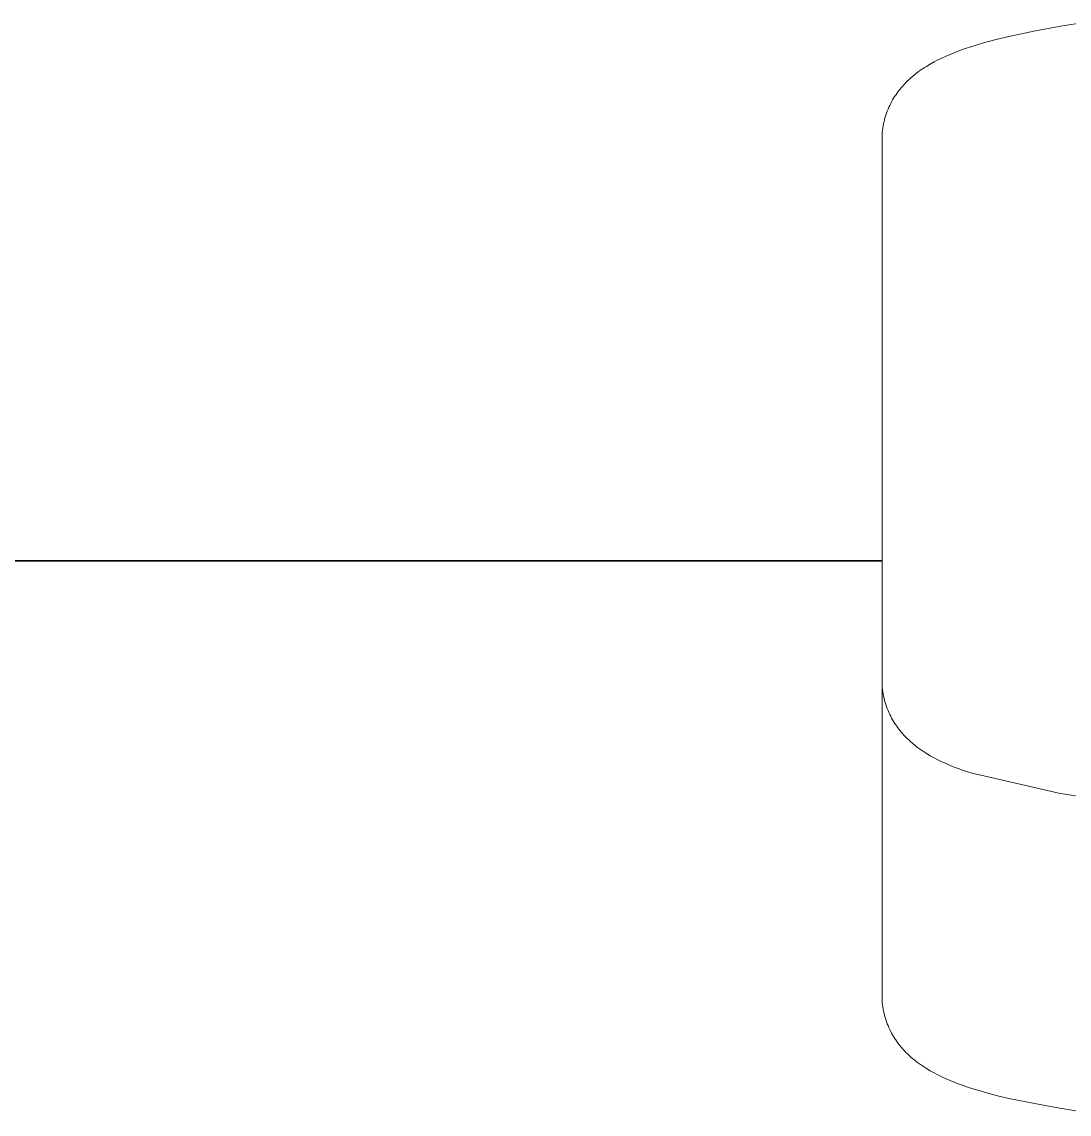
# Model space of a CAD drawing. Header units: inches. Extents: x -10 to 169, y -3 to 129.
# Drawn here: x 57.317 to 58.548, y 111.483 to 112.766 of the extents above; entities that cross this region are included whole.
import ezdxf

# ---------------------------------------------------------------- set-up
doc = ezdxf.new("R2010")
doc.units = ezdxf.units.IN
doc.layers.add('ZANO_R', color=7, linetype='Continuous', lineweight=0)

msp = doc.modelspace()

# ---------------------------------------------------------------- linework, layer by layer
at = {"layer": 'ZANO_R'}
for p, q in [((58.53582, 112.76106), (58.57003, 112.7665)), ((58.46213, 112.74572), (58.4771, 112.74937)), ((58.4771, 112.74937), (58.50637, 112.75565)), ((58.50637, 112.75565), (58.53582, 112.76106)), ((58.42758, 112.73557), (58.43253, 112.73718)), ((58.43253, 112.73718), (58.44727, 112.74166)), ((58.44727, 112.74166), (58.46213, 112.74572)), ((58.39387, 112.72173), (58.39857, 112.72398)), ((58.39857, 112.72398), (58.40331, 112.72614)), ((58.40331, 112.72614), (58.40809, 112.7282)), ((58.40809, 112.7282), (58.41291, 112.73018)), ((58.41291, 112.73018), (58.41777, 112.73207)), ((58.41777, 112.73207), (58.42266, 112.73387)), ((58.42266, 112.73387), (58.42758, 112.73557)), ((58.37334, 112.70964), (58.37564, 112.71121)), ((58.37564, 112.71121), (58.37793, 112.71272)), ((58.37793, 112.71272), (58.38023, 112.71417)), ((58.38023, 112.71417), (58.38481, 112.71689)), ((58.38481, 112.71689), (58.38937, 112.7194)), ((58.38937, 112.7194), (58.39387, 112.72173)), ((58.35763, 112.6966), (58.35982, 112.6987)), ((58.35982, 112.6987), (58.36203, 112.70072)), ((58.36203, 112.70072), (58.36427, 112.70265)), ((58.36427, 112.70265), (58.36652, 112.70451)), ((58.36652, 112.70451), (58.36878, 112.70629)), ((58.36878, 112.70629), (58.37106, 112.708)), ((58.37106, 112.708), (58.37334, 112.70964)), ((58.34671, 112.6841), (58.34801, 112.68583)), ((58.34801, 112.68583), (58.34934, 112.6875)), ((58.34934, 112.6875), (58.35069, 112.68913)), ((58.35069, 112.68913), (58.35205, 112.69071)), ((58.35205, 112.69071), (58.35343, 112.69225)), ((58.35343, 112.69225), (58.35482, 112.69374)), ((58.35482, 112.69374), (58.35622, 112.69519)), ((58.35622, 112.69519), (58.35763, 112.6966)), ((58.33828, 112.6705), (58.33939, 112.67261)), ((58.33939, 112.67261), (58.34054, 112.67467)), ((58.34054, 112.67467), (58.34172, 112.67667)), ((58.34172, 112.67667), (58.34293, 112.67861)), ((58.34293, 112.67861), (58.34416, 112.68049)), ((58.34416, 112.68049), (58.34542, 112.68232)), ((58.34542, 112.68232), (58.34671, 112.6841)), ((58.33257, 112.65677), (58.33338, 112.65915)), ((58.33338, 112.65915), (58.33425, 112.66149)), ((58.33425, 112.66149), (58.33518, 112.6638)), ((58.33518, 112.6638), (58.33616, 112.66608)), ((58.33616, 112.66608), (58.3372, 112.66832)), ((58.3372, 112.66832), (58.33828, 112.6705)), ((58.32948, 112.64441), (58.32996, 112.64694)), ((58.32996, 112.64694), (58.33052, 112.64944)), ((58.33052, 112.64944), (58.33114, 112.65192)), ((58.33114, 112.65192), (58.33182, 112.65436)), ((58.33182, 112.65436), (58.33257, 112.65677)), ((58.32814, 112.63133), (58.32826, 112.634)), ((58.32826, 112.634), (58.32845, 112.63664)), ((58.32845, 112.63664), (58.32872, 112.63926)), ((58.32872, 112.63926), (58.32906, 112.64184)), ((58.32906, 112.64184), (58.32948, 112.64441)), ((58.3281, 112.62864), (58.32814, 112.63133)), ((58.3281, 112.04298), (58.3281, 112.62862)), ((58.3281, 112.13341), (7.9344, 112.13341)), ((58.3281, 112.13269), (7.9344, 112.13269)), ((58.3281, 112.04283), (58.3281, 112.04298)), ((58.3281, 112.04283), (58.3281, 111.9923)), ((58.3281, 111.67267), (58.3281, 111.9923)), ((58.32814, 111.98958), (58.3281, 111.99227)), ((58.32826, 111.98692), (58.32814, 111.98958)), ((58.32845, 111.98428), (58.32826, 111.98692)), ((58.32872, 111.98166), (58.32845, 111.98428)), ((58.32906, 111.97907), (58.32872, 111.98166)), ((58.32948, 111.97651), (58.32906, 111.97907)), ((58.32996, 111.97398), (58.32948, 111.97651)), ((58.33052, 111.97148), (58.32996, 111.97398)), ((58.33114, 111.969), (58.33052, 111.97148)), ((58.33182, 111.96656), (58.33114, 111.969)), ((58.33257, 111.96415), (58.33182, 111.96656)), ((58.33338, 111.96177), (58.33257, 111.96415)), ((58.33425, 111.95943), (58.33338, 111.96177)), ((58.33518, 111.95712), (58.33425, 111.95943)), ((58.33616, 111.95484), (58.33518, 111.95712)), ((58.3372, 111.9526), (58.33616, 111.95484)), ((58.33828, 111.95042), (58.3372, 111.9526)), ((58.33939, 111.9483), (58.33828, 111.95042)), ((58.34054, 111.94625), (58.33939, 111.9483)), ((58.34172, 111.94425), (58.34054, 111.94625)), ((58.34293, 111.94231), (58.34172, 111.94425)), ((58.34416, 111.94042), (58.34293, 111.94231)), ((58.34542, 111.93859), (58.34416, 111.94042)), ((58.34671, 111.93682), (58.34542, 111.93859)), ((58.34802, 111.93509), (58.34671, 111.93682)), ((58.34934, 111.93341), (58.34802, 111.93509)), ((58.35069, 111.93179), (58.34934, 111.93341)), ((58.35205, 111.9302), (58.35069, 111.93179)), ((58.35343, 111.92867), (58.35205, 111.9302)), ((58.35482, 111.92717), (58.35343, 111.92867)), ((58.35622, 111.92572), (58.35482, 111.92717)), ((58.35763, 111.92431), (58.35622, 111.92572)), ((58.35982, 111.92221), (58.35763, 111.92431)), ((58.36203, 111.9202), (58.35982, 111.92221)), ((58.36427, 111.91826), (58.36203, 111.9202)), ((58.36652, 111.91641), (58.36427, 111.91826)), ((58.36878, 111.91463), (58.36652, 111.91641)), ((58.37106, 111.91292), (58.36878, 111.91463)), ((58.37334, 111.91128), (58.37106, 111.91292)), ((58.37564, 111.90971), (58.37334, 111.91128)), ((58.37793, 111.9082), (58.37564, 111.90971)), ((58.38023, 111.90675), (58.37793, 111.9082)), ((58.38481, 111.90403), (58.38023, 111.90675)), ((58.38937, 111.90151), (58.38481, 111.90403)), ((58.39387, 111.89919), (58.38937, 111.90151)), ((58.39857, 111.89694), (58.39387, 111.89919)), ((58.40331, 111.89478), (58.39857, 111.89694)), ((58.40809, 111.89271), (58.40331, 111.89478)), ((58.41291, 111.89073), (58.40809, 111.89271)), ((58.41777, 111.88885), (58.41291, 111.89073)), ((58.42266, 111.88705), (58.41777, 111.88885)), ((58.42758, 111.88535), (58.42266, 111.88705)), ((58.43253, 111.88374), (58.42758, 111.88535)), ((58.53582, 111.85985), (58.43253, 111.88374)), ((58.57003, 111.85442), (58.53582, 111.85985)), ((58.3281, 111.67252), (58.3281, 111.67267)), ((58.3281, 111.67252), (58.3281, 111.62198)), ((58.32814, 111.61927), (58.3281, 111.62196)), ((58.32826, 111.6166), (58.32814, 111.61927)), ((58.32845, 111.61396), (58.32826, 111.6166)), ((58.32872, 111.61135), (58.32845, 111.61396)), ((58.32906, 111.60876), (58.32872, 111.61135)), ((58.32948, 111.6062), (58.32906, 111.60876)), ((58.32996, 111.60366), (58.32948, 111.6062)), ((58.33052, 111.60116), (58.32996, 111.60366)), ((58.33114, 111.59869), (58.33052, 111.60116)), ((58.33182, 111.59624), (58.33114, 111.59869)), ((58.33257, 111.59383), (58.33182, 111.59624)), ((58.33338, 111.59145), (58.33257, 111.59383)), ((58.33425, 111.58911), (58.33338, 111.59145)), ((58.33518, 111.5868), (58.33425, 111.58911)), ((58.33616, 111.58452), (58.33518, 111.5868)), ((58.3372, 111.58228), (58.33616, 111.58452)), ((58.33828, 111.5801), (58.3372, 111.58228)), ((58.33939, 111.57799), (58.33828, 111.5801)), ((58.34054, 111.57593), (58.33939, 111.57799)), ((58.34172, 111.57393), (58.34054, 111.57593)), ((58.34293, 111.57199), (58.34172, 111.57393)), ((58.34416, 111.57011), (58.34293, 111.57199)), ((58.34542, 111.56828), (58.34416, 111.57011)), ((58.34671, 111.5665), (58.34542, 111.56828)), ((58.34802, 111.56477), (58.34671, 111.5665)), ((58.34934, 111.5631), (58.34802, 111.56477)), ((58.35069, 111.56147), (58.34934, 111.5631)), ((58.35205, 111.55989), (58.35069, 111.56147)), ((58.35343, 111.55835), (58.35205, 111.55989)), ((58.35482, 111.55686), (58.35343, 111.55835)), ((58.35622, 111.55541), (58.35482, 111.55686)), ((58.35763, 111.554), (58.35622, 111.55541)), ((58.35982, 111.5519), (58.35763, 111.554)), ((58.36203, 111.54988), (58.35982, 111.5519)), ((58.36427, 111.54795), (58.36203, 111.54988)), ((58.36652, 111.54609), (58.36427, 111.54795)), ((58.36878, 111.54431), (58.36652, 111.54609)), ((58.37106, 111.5426), (58.36878, 111.54431)), ((58.37334, 111.54096), (58.37106, 111.5426)), ((58.37564, 111.53939), (58.37334, 111.54096)), ((58.37793, 111.53788), (58.37564, 111.53939)), ((58.38023, 111.53643), (58.37793, 111.53788)), ((58.38481, 111.53371), (58.38023, 111.53643)), ((58.38937, 111.5312), (58.38481, 111.53371)), ((58.39387, 111.52887), (58.38937, 111.5312)), ((58.39857, 111.52662), (58.39387, 111.52887)), ((58.40331, 111.52447), (58.39857, 111.52662)), ((58.40809, 111.5224), (58.40331, 111.52447)), ((58.41291, 111.52042), (58.40809, 111.5224)), ((58.41777, 111.51853), (58.41291, 111.52042)), ((58.42266, 111.51673), (58.41777, 111.51853)), ((58.42758, 111.51503), (58.42266, 111.51673)), ((58.43253, 111.51342), (58.42758, 111.51503)), ((58.44727, 111.50894), (58.43253, 111.51342)), ((58.46213, 111.50488), (58.44727, 111.50894)), ((58.4771, 111.50123), (58.46213, 111.50488)), ((58.52795, 111.49122), (58.4771, 111.50123)), ((58.57908, 111.48278), (58.52795, 111.49122))]:
    msp.add_line(p, q, dxfattribs=at)

doc.saveas('drawing.dxf')
